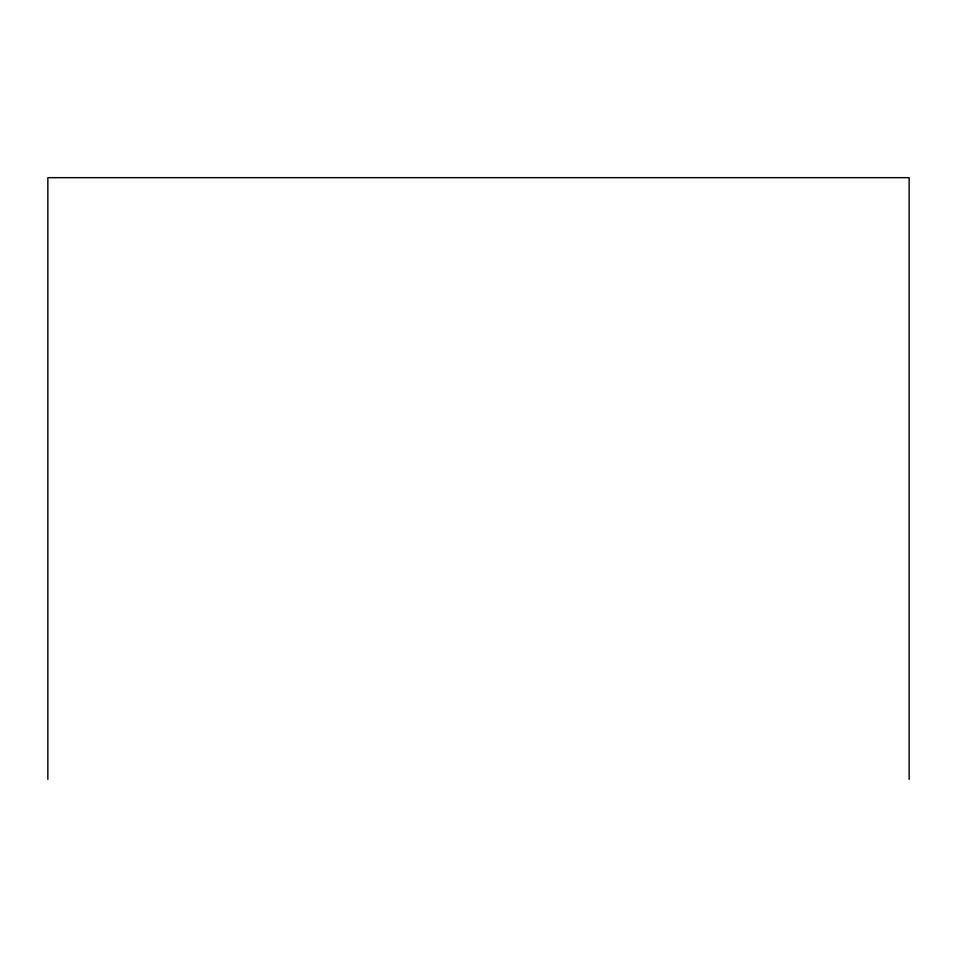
<?xml version="1.0" encoding="UTF-8"?>
<svg xmlns="http://www.w3.org/2000/svg" width="957" height="957" viewBox="0 0 957 957"><rect width="100%" height="100%" fill="white"/><g stroke="black" fill="none" stroke-linecap="round" stroke-linejoin="round"><path stroke-width="1.44" d="M909.15 779.333L909.15 177.667L47.85 177.667L47.85 779.333"/></g></svg>
